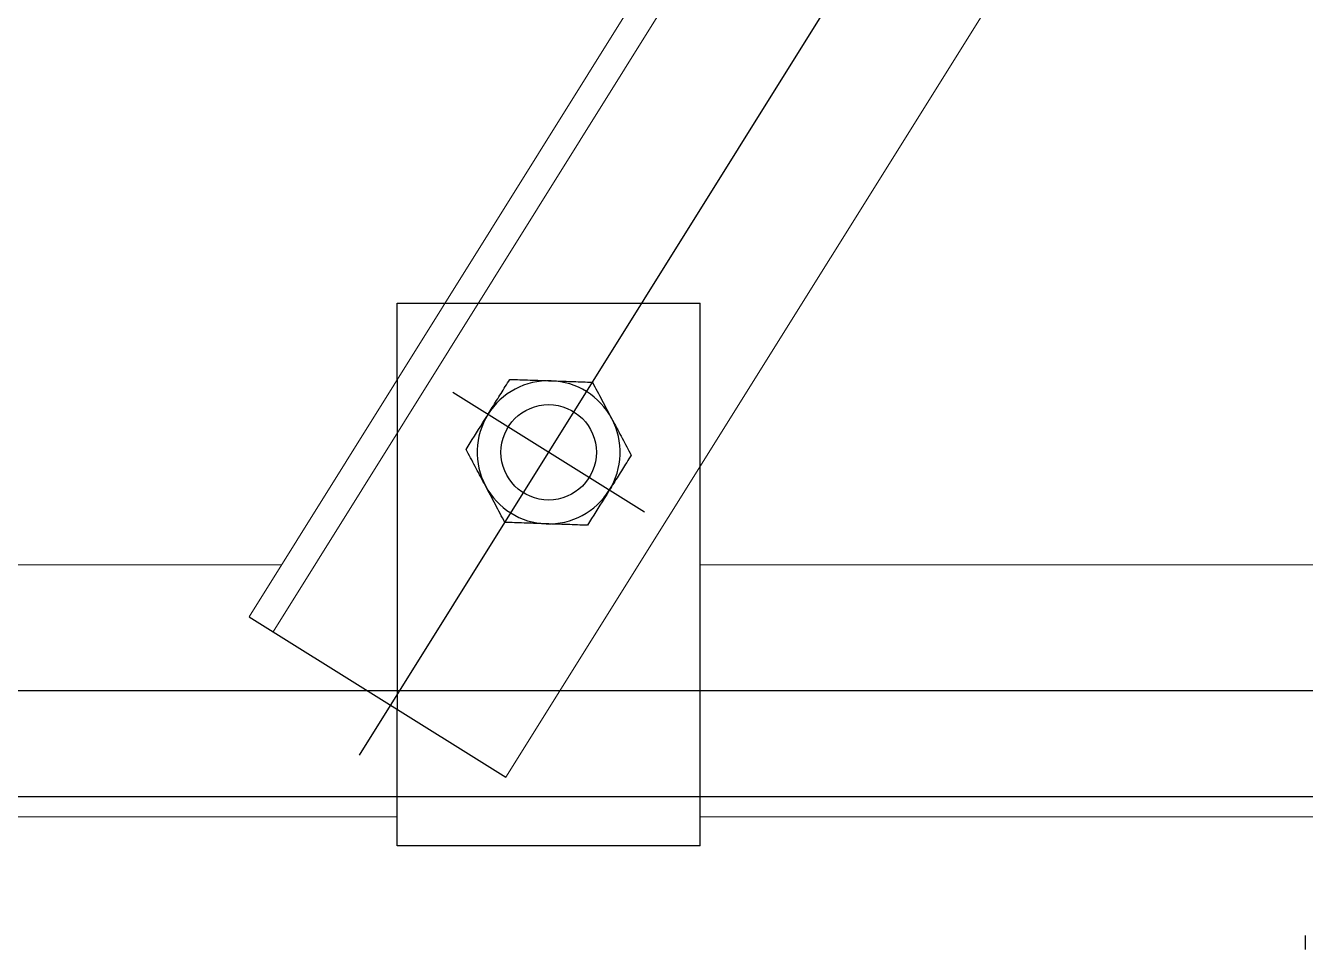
# Model space of a CAD drawing. Header units: millimetres. Extents: x -37020 to 35906, y -101 to 52234.
# Drawn here: x -37.295 to -37.0804, y 251.0157 to 251.1706 of the extents above; entities that cross this region are included whole.
import ezdxf

# ---------------------------------------------------------------- set-up
doc = ezdxf.new("R2010")
doc.units = ezdxf.units.MM
doc.linetypes.add('CENTER', pattern=[50.800000000000004, 31.75, -6.35, 6.35, -6.35])
doc.linetypes.add('HIDDEN', pattern=[9.524999999999999, 6.35, -3.175])
for name, color, linetype in [('Catenaria', 2, 'Continuous'), ('CI-Proyecciones', 1, 'HIDDEN'), ('galibo', 41, 'Continuous'), ('Layer1', 1, 'Continuous')]:
    doc.layers.add(name, color=color, linetype=linetype)

# ---------------------------------------------------------------- blocks, each defined once
blk = doc.blocks.new('galibo TA')
at = {"layer": 'galibo', "linetype": 'HIDDEN'}
blk.add_line((1.209999999031425, 5.700000001117587), (0, 5.700000001117587), dxfattribs=at)
blk = doc.blocks.new('p in 2200')
at = {"layer": 'Layer1', "linetype": 'Continuous', "lineweight": 15}
for p, q in [((-30.68605000017834, 250.2295369541925), (-31.10998541156488, 249.5510984772677)), ((-30.68202177175255, 250.2270198377068), (-31.10595718313908, 249.5485813607815)), ((-30.64296915820415, 250.2026170563886), (-31.06690456959069, 249.5241785794633)), ((-31.28513776758183, 249.559767848722), (-31.10456818704262, 249.559767848722)), ((-31.03434410960546, 249.559767848722), (-30.42181887705129, 249.5597678487223)), ((-31.28513776758183, 249.517558446732), (-31.08514410526624, 249.517558446732)), ((-31.03434410960546, 249.517558446732), (-30.42181887705129, 249.5175584467323))]:
    blk.add_line(p, q, dxfattribs=at)
at = {"layer": 'Layer1', "linetype": 'CENTER'}
for p, q in [((-31.09146988383765, 249.5278912779822), (-30.65310217414145, 250.2294262602258)), ((-31.043687175343, 249.5686296685635), (-31.07580102164712, 249.5886966268908)), ((-30.29965111049825, 249.5386631477272), (-31.4574679606929, 249.5386631477272))]:
    blk.add_line(p, q, dxfattribs=at)
at = {"layer": 'Layer1'}
for p, q in [((-31.08514410526624, 249.6036631477354), (-31.07713935999647, 249.6036631477354)), ((-31.08514410526624, 249.5908528774839), (-31.08514410526624, 249.6036631477354)), ((-31.03434410960546, 249.5126531494811), (-31.03434410960546, 249.5762862078591)), ((-31.10998541156488, 249.5510984772677), (-31.06690456959069, 249.5241785794633)), ((-31.08514410526624, 249.5126531494811), (-31.08514410526624, 249.5355928146723)), ((-31.03434410960546, 249.5126531494811), (-31.08514410526624, 249.5126531494811))]:
    blk.add_line(p, q, dxfattribs=at)
at = {"layer": 'Layer1', "linetype": 'HIDDEN'}
for p, q in [((-31.07713935999647, 249.6036631477354), (-31.03434409172434, 249.6036631477354)), ((-31.03434410960546, 249.5762862078591), (-31.03434410960546, 249.6036631477354)), ((-31.08514410526624, 249.5908528774839), (-31.08514410526624, 249.5355928146723))]:
    blk.add_line(p, q, dxfattribs=at)
at = {"layer": 'Layer1', "linetype": 'Continuous'}
blk.add_line((-30.932812094761, 249.4953121638291), (-30.932812094761, 249.4976427923653), dxfattribs=at)
at = {"layer": 'Layer1', "linetype": 'HIDDEN'}
blk.add_circle((-31.05974409849506, 249.5786631477272), 0.008, dxfattribs=at)
at = {"layer": 'Layer1'}
for start, end in [(87.99999999624167, 147.9999999876543), (27.9999999935117, 87.99999999624167), (147.9999999876543, 207.9999999935117), (327.9999999876543, 27.9999999935117), (207.9999999935117, 267.9999999962417), (267.9999999962417, 327.9999999876543)]:
    blk.add_arc((-31.05974409849506, 249.5786631477272), 0.012, start, end, dxfattribs=at)
for points, knots in [([(-31.06992067264292, 249.5850221840478), (-31.06943440032074, 249.5858003824355), (-31.06845452861518, 249.58736850496), (-31.06723123801231, 249.5893261791511), (-31.06650239562151, 249.5904925707955), (-31.0662492830873, 249.5908976355235)], [0, 0, 0, 0, 0.39136865632251, 0.7886343828554023, 1, 1, 1, 1]), ([(-31.0662492830873, 249.5908976355235), (-31.06512479925624, 249.5908583639648), (-31.06285521119236, 249.5907791006989), (-31.06050904172463, 249.5906971784384), (-31.05932529889861, 249.5906558451547)], [0, 0, 0, 0, 0.4954572368277783, 1, 1, 1, 1]), ([(-31.05932529889861, 249.5906558451547), (-31.05916116283726, 249.5906501064173), (-31.05791828799767, 249.5906066514194), (-31.0555749208109, 249.5905248788467), (-31.05346562724554, 249.5904512217812), (-31.05240131628926, 249.5904140557732)], [0, 0, 0, 0, 0.07009669517317975, 0.5307877992484209, 1, 1, 1, 1]), ([(-31.05240131628926, 249.5904140557732), (-31.05187308729666, 249.5894205816257), (-31.0508069470805, 249.5874154233388), (-31.04970479987452, 249.5853426251551), (-31.04914872165619, 249.5842968139286)], [0, 0, 0, 0, 0.4954592132437465, 1, 1, 1, 1]), ([(-31.073592062199, 249.5791467325721), (-31.07266253593554, 249.5806342855471), (-31.07145163697925, 249.5825721289579), (-31.07020934096846, 249.5845602181598), (-31.06992067264292, 249.5850221840478)], [0, 0, 0, 0, 0.7676332188987283, 1, 1, 1, 1]), ([(-31.04914872165619, 249.5842968139286), (-31.04907161700186, 249.5841517964013), (-31.04848777894796, 249.5830537206534), (-31.04738695966336, 249.5809833939729), (-31.04639609925545, 249.5791198715651), (-31.04589613018226, 249.5781795740586)], [0, 0, 0, 0, 0.07009882687025991, 0.530789782491464, 0.9999999999999999, 0.9999999999999999, 0.9999999999999999, 0.9999999999999999]), ([(-31.07033946756593, 249.573029490728), (-31.07041657291376, 249.5731745088014), (-31.07100041141376, 249.5742725796435), (-31.07210126672345, 249.576342887658), (-31.07309210301293, 249.5782064238278), (-31.073592062199, 249.5791467325721)], [0, 0, 0, 0, 0.07009914222816335, 0.5307877990151687, 1, 1, 1, 1]), ([(-31.04589613018226, 249.5781795740586), (-31.04614924365279, 249.5777745078321), (-31.04687143997108, 249.5766187521271), (-31.04809445880784, 249.5746615128528), (-31.04907434380704, 249.5730933690538), (-31.04956751973788, 249.5723041225828)], [0, 0, 0, 0, 0.2113661542321986, 0.6030807377820873, 1, 1, 1, 1]), ([(-31.0670868745122, 249.5669122498707), (-31.06761511255746, 249.5679057135589), (-31.0686812752968, 249.569910858735), (-31.06978339901826, 249.571983669206), (-31.07033946756593, 249.573029490728)], [0, 0, 0, 0, 0.4954572370511186, 1, 1, 1, 1]), ([(-31.04956751973788, 249.5723041225828), (-31.04985618806342, 249.5718421566944), (-31.0510984840742, 249.569854067493), (-31.05230938303049, 249.5679162240822), (-31.05323890929395, 249.5664286711071)], [0, 0, 0, 0, 0.2323667811012716, 1, 1, 1, 1]), ([(-31.06016289032351, 249.5666704595019), (-31.06032703219518, 249.566676189559), (-31.0615699143471, 249.5667195775495), (-31.06391328018873, 249.5668014129746), (-31.06602256817752, 249.5668750792688), (-31.0670868745122, 249.5669122498707)], [0, 0, 0, 0, 0.0700990245693418, 0.530789771519508, 1, 1, 1, 1]), ([(-31.05323890929395, 249.5664286711071), (-31.05436339233376, 249.5664679420947), (-31.05663297931761, 249.566547204226), (-31.05897914775352, 249.5666291263019), (-31.06016289032351, 249.5666704595019)], [0, 0, 0, 0, 0.4954571241761852, 1, 1, 1, 1])]:
    blk.add_open_spline(points, degree=3, knots=knots, dxfattribs=at)

msp = doc.modelspace()

# ---------------------------------------------------------------- block references
at = {"layer": 'Catenaria', "linetype": 'Continuous'}
msp.add_blockref('p in 2200', (-6.147562101927235, 1.520406011865504), dxfattribs=at)
at = {"layer": 'CI-Proyecciones', "ltscale": 100}
msp.add_blockref('galibo TA', (-37.62243047196418, 245.3412961519006), dxfattribs=at)

doc.saveas('drawing.dxf')
